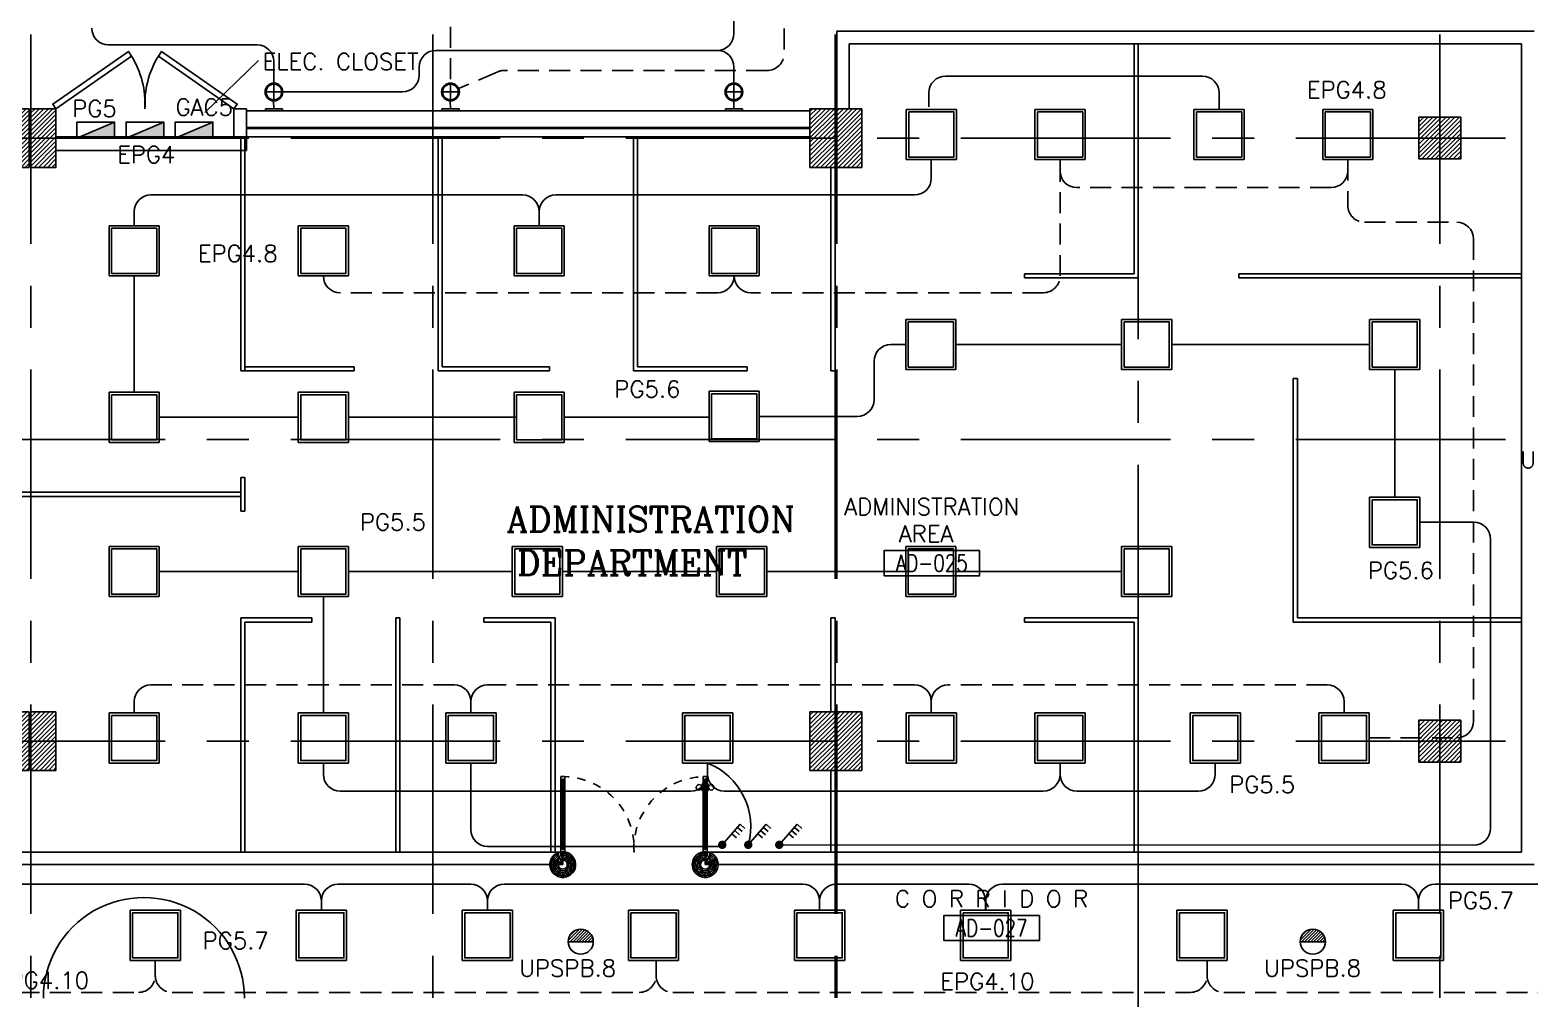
# Model space of a CAD drawing. Extents: x -0.4 to 93, y -13.2 to 77.1.
# Drawn here: x 38.64 to 56.55, y 9.88 to 21.44 of the extents above; entities that cross this region are included whole.
import ezdxf
from ezdxf.enums import TextEntityAlignment as Align

# ---------------------------------------------------------------- set-up
doc = ezdxf.new("R2010")
doc.units = 0
doc.header["$MEASUREMENT"] = 0
doc.linetypes.add('CENTERX2', pattern=[4, 2.5, -0.5, 0.5, -0.5])
doc.linetypes.add('HIDDEN', pattern=[0.375, 0.25, -0.125])
doc.layers.get('0').update_dxf_attribs({"linetype": 'CONTINUOUS'})
for name, color, linetype in [('AXES', 11, 'CENTERX2'), ('COL', 11, 'CONTINUOUS'), ('DOOR', 11, 'CONTINUOUS'), ('E-CLINE', 2, 'CONTINUOUS'), ('E-HLINE', 2, 'HIDDEN'), ('E-LITE', 4, 'CONTINUOUS'), ('E-PANELBX', 3, 'CONTINUOUS'), ('E-SWITCH', 4, 'CONTINUOUS'), ('E-TEXT', 4, 'CONTINUOUS'), ('E-TRXT', 4, 'CONTINUOUS'), ('EJ', 11, 'CONTINUOUS'), ('EL-LITE', 4, 'CONTINUOUS'), ('HAT', 11, 'CONTINUOUS'), ('PART', 11, 'CONTINUOUS'), ('RM-BOX', 11, 'CONTINUOUS'), ('RM-NAME', 11, 'CONTINUOUS'), ('RM-NO', 11, 'CONTINUOUS'), ('WALL', 11, 'CONTINUOUS')]:
    doc.layers.add(name, color=color, linetype=linetype)
doc.styles.add('ROMANC', font='romanc', dxfattribs={"height": 0.1})
doc.styles.add('ROMANS', font='ROMANS.shx', dxfattribs={"width": 0.6})

# ---------------------------------------------------------------- blocks, each defined once
blk = doc.blocks.new('A$C272A55A0')
at = {"layer": 'DOOR', "color": 0, "linetype": 'ByBlock'}
for p, q in [((0, 900), (0, 1050)), ((50, 1050), (0, 1050)), ((0, 900), (25, 900)), ((25, 950), (50, 950)), ((25, 900), (25, 950)), ((75, 900), (25, 900)), ((25, 850), (25, 900)), ((50, 950), (50, 1050)), ((75, 900), (75, 850)), ((1725, 900), (1775, 900)), ((1725, 900), (1725, 850)), ((1750, 950), (1750, 1050)), ((1750, 1050), (1800, 1050)), ((1775, 950), (1750, 950)), ((1775, 900), (1775, 950)), ((1800, 900), (1775, 900)), ((1775, 850), (1775, 900)), ((1800, 1050), (1800, 900)), ((42, 850), (25, 850)), ((58, 870), (42, 870)), ((42, 870), (42, 850)), ((58, 850), (58, 870)), ((75, 850), (58, 850)), ((1725, 850), (1742, 850)), ((1742, 870), (1758, 870)), ((1742, 850), (1742, 870)), ((1758, 870), (1758, 850)), ((1758, 850), (1775, 850)), ((25, 50), (42, 50)), ((25, 50), (25, 0)), ((25, 0), (75, 0)), ((75, 0), (25, 0)), ((42, 50), (42, 30)), ((42, 30), (58, 30)), ((58, 50), (75, 50)), ((58, 50), (58, 30)), ((75, 50), (75, 0)), ((1718, 160), (1709, 160)), ((1709, 95), (1709, 160)), ((1718, 95), (1709, 95)), ((1725, 173), (1718, 173)), ((1718, 173), (1718, 83)), ((1718, 95), (1718, 160)), ((1725, 83), (1718, 83)), ((1742, 50), (1725, 50)), ((1725, 50), (1725, 0)), ((1775, 0), (1725, 0)), ((1725, 0), (1775, 0)), ((1742, 50), (1742, 30)), ((1758, 30), (1742, 30)), ((1775, 50), (1758, 50)), ((1758, 50), (1758, 30)), ((1775, 173), (1782, 173)), ((1775, 83), (1782, 83)), ((1775, 50), (1775, 0)), ((1782, 173), (1782, 83)), ((1782, 160), (1791, 160)), ((1782, 95), (1782, 160)), ((1782, 95), (1791, 95)), ((1791, 95), (1791, 160))]:
    blk.add_line(p, q, dxfattribs=at)
at = {"layer": 'DOOR', "color": 9, "linetype": 'ByBlock'}
for p, q in [((50, 1050), (0, 1010)), ((50, 1050), (0, 937)), ((50, 1050), (37, 950)), ((1750, 1050), (1800, 1010)), ((1750, 1050), (1800, 937)), ((1750, 1050), (1763, 950))]:
    blk.add_line(p, q, dxfattribs=at)
at = {"layer": 'DOOR', "linetype": 'ByBlock'}
for p, q in [((25, 850), (25, 50)), ((42, 850), (42, 50)), ((58, 850), (58, 50)), ((75, 50), (75, 850)), ((1725, 50), (1725, 850)), ((1742, 850), (1742, 50)), ((1758, 850), (1758, 50)), ((1775, 850), (1775, 50))]:
    blk.add_line(p, q, dxfattribs=at)
at = {"layer": 'DOOR', "color": 0, "linetype": 'ByBlock'}
for centre in [(1676, 128), (1824, 128)]:
    blk.add_circle(centre, 32.4, dxfattribs=at)
at = {"layer": 'DOOR', "color": 9, "linetype": 'ByBlock'}
for centre, radius, start, end in [((50, 1050), 54.4, 203.2074, 270), ((50, 1050), 74.4, 227.7764, 270), ((50, 1050), 94.4, 238.0182, 270), ((50, 1050), 114, 244.0838, 257.3774), ((50, 1050), 134, 248.1598, 259.28), ((50, 1050), 154, 251.1053, 256.2858), ((50, 1050), 34.4, 180, 270), ((50, 1050), 14.4, 180, 270), ((1750, 1050), 14.4, 270, 0), ((1750, 1050), 34.4, 270, 0), ((1750, 1050), 54.4, 270, 336.7926), ((1750, 1050), 74.4, 270, 312.2236), ((1750, 1050), 94.4, 270, 301.9818), ((1750, 1050), 114, 282.6226, 295.9162), ((1750, 1050), 134, 280.72, 291.8402), ((1750, 1050), 154, 283.7142, 288.8947)]:
    blk.add_arc(centre, radius, start, end, dxfattribs=at)
at = {"layer": 'DOOR', "linetype": 'HIDDEN', "ltscale": 0.5}
for centre, start, end in [((50, 851), 268.3174, 3.2965), ((1750, 851), 176.7035, 271.6826)]:
    blk.add_arc(centre, 851, start, end, dxfattribs=at)
at = {"layer": 'WALL', "linetype": 'ByBlock'}
blk.add_line((1800, 900), (1800, 1050), dxfattribs=at)
blk = doc.blocks.new('RM1')
at = {"layer": 'RM-BOX'}
blk.add_lwpolyline([(570, -200), (-570, -200), (-570, -500), (570, -500)], close=True, dxfattribs=at)
at = {"layer": 'RM-NAME', "style": 'ROMANS'}
for tag, p in [('ROOMNAME1', (0, 324)), ('ROOMNAME2', (0, 0))]:
    blk.add_attdef(tag, text='', height=200, dxfattribs=at).set_placement(p, align=Align.MIDDLE)
at = {"layer": 'RM-NO', "style": 'ROMANS', "width": 0.8}
blk.add_attdef('ROOMNO', text='', height=200, dxfattribs=at).set_placement((0, -350), align=Align.MIDDLE)
blk = doc.blocks.new('COL50')
at = {"layer": 'COL'}
blk.add_lwpolyline([(-250, 250), (-250, -250), (250, -250), (250, 250)], close=True, dxfattribs=at)
blk = doc.blocks.new('*X84')
at = {"color": 0}
for p, q in [((227925, 17861), (228425, 18361)), ((227929, 17918), (228372, 18361)), ((227929, 17971), (228319, 18361)), ((227929, 18024), (228266, 18361)), ((227929, 18077), (228213, 18361)), ((227929, 18130), (228160, 18361)), ((227929, 18183), (228107, 18361)), ((227929, 18236), (228054, 18361)), ((227929, 18289), (228000, 18361)), ((227929, 18342), (227947, 18361)), ((227978, 17861), (228429, 18312)), ((228031, 17861), (228429, 18259)), ((228084, 17861), (228429, 18206)), ((228137, 17861), (228429, 18153)), ((228190, 17861), (228429, 18100)), ((228243, 17861), (228429, 18047)), ((228296, 17861), (228429, 17994)), ((228349, 17861), (228429, 17941)), ((228402, 17861), (228429, 17888))]:
    blk.add_line(p, q, dxfattribs=at)
blk = doc.blocks.new('*X91')
at = {"color": 0}
for p, q in [((227929, 25077), (228412, 25561)), ((227929, 25130), (228359, 25561)), ((227929, 25183), (228306, 25561)), ((227929, 25236), (228253, 25561)), ((227929, 25289), (228200, 25561)), ((227929, 25342), (228147, 25561)), ((227929, 25395), (228094, 25561)), ((227929, 25449), (228041, 25561)), ((227929, 25502), (227988, 25561)), ((227929, 25555), (227935, 25561)), ((227965, 25061), (228429, 25524)), ((228018, 25061), (228429, 25471)), ((228071, 25061), (228429, 25418)), ((228124, 25061), (228429, 25365)), ((228177, 25061), (228429, 25312)), ((228230, 25061), (228429, 25259)), ((228283, 25061), (228429, 25206)), ((228337, 25061), (228429, 25153)), ((228390, 25061), (228429, 25100))]:
    blk.add_line(p, q, dxfattribs=at)
blk = doc.blocks.new('C11')
at = {"layer": 'HAT'}
h = blk.add_hatch(dxfattribs=at)
h.set_pattern_fill('ANSI31', color=256, scale=300, style=0)
h.set_pattern_definition([(45, (-383765.23, -62181), (-26.5165043, 26.5165043), [])])
h.paths.add_polyline_path([(-20, 350), (-20, 700), (-320, 700), (-320, 350)])
h.paths.add_polyline_path([(-320, 0), (-20, 0), (-20, 350), (-320, 350)])
h = blk.add_hatch(dxfattribs=at)
h.set_pattern_fill('ANSI31', color=256, scale=300, style=0)
h.set_pattern_definition([(45, (-383445.23, -62181), (-26.5165043, 26.5165043), [])])
h.paths.add_polyline_path([(300, 350), (300, 700), (0, 700), (0, 350)])
h.paths.add_polyline_path([(0, 0), (300, 0), (300, 350), (0, 350)])
at = {"layer": 'COL'}
for points in [[(-20, 700), (-20, 0), (-320, 0), (-320, 700)], [(300, 700), (300, 0), (0, 0), (0, 700)]]:
    blk.add_lwpolyline(points, close=True, dxfattribs=at)
blk = doc.blocks.new('L42')
at = {"layer": 'E-LITE'}
for p, q in [((0.3, 0.3), (-0.3, 0.3)), ((-0.3, 0.3), (-0.3, -0.3)), ((0.3, -0.3), (0.3, 0.3)), ((-0.3, -0.3), (0.3, -0.3))]:
    blk.add_line(p, q, dxfattribs=at)
at = {"layer": 'E-LITE', "color": 8}
blk.add_lwpolyline([(-0.27, 0.27), (-0.27, -0.27), (0.27, -0.27), (0.27, 0.27)], close=True, dxfattribs=at)
blk = doc.blocks.new('GLOP')
at = {"layer": 'E-LITE', "color": 8}
for q in [(-187, 0), (0, 187), (187, 0), (0, -187)]:
    blk.add_line((0, 0), q, dxfattribs=at)
at = {"layer": 'E-LITE'}
blk.add_circle((0, 0), 212, dxfattribs=at)
at = {"layer": 'E-LITE', "color": 8}
blk.add_circle((0, 0), 187, dxfattribs=at)
blk = doc.blocks.new('DEC')
at = {"layer": 'E-CLINE', "color": 8}
for p, q in [((-25, 102), (0, 102)), ((-25, -102), (0, -102))]:
    blk.add_line(p, q, dxfattribs=at)
at = {"layer": 'E-LITE', "color": 8}
for q in [(-25, 102), (-25, -102)]:
    blk.add_line((-25, 0), q, dxfattribs=at)
at = {"layer": 'E-LITE'}
for p, q in [((0, 0), (0, 102)), ((0, 0), (0, -102)), ((-120, -3), (-25, -1))]:
    blk.add_line(p, q, dxfattribs=at)
at = {"layer": 'E-LITE', "xscale": 0.5, "yscale": 0.5, "zscale": 0.5}
blk.add_blockref('GLOP', (-225, 0), dxfattribs=at)
blk = doc.blocks.new('4G1W')
at = {"layer": 'E-SWITCH'}
for p, q in [((-325, 0), (-325, 75)), ((0, 0), (-325, 0)), ((-275, 0), (-275, 75)), ((-225, 0), (-225, 75)), ((-175, 0), (-175, 75))]:
    blk.add_line(p, q, dxfattribs=at)
at = {"layer": 'E-SWITCH', "const_width": 50}
blk.add_lwpolyline([(25, 0, 1), (-25, 0, 1)], format="xyb", close=True, dxfattribs=at)
blk = doc.blocks.new('E-PBX')
at = {"layer": 'E-PANELBX'}
h = blk.add_hatch(color=256, dxfattribs=at)
h.paths.add_polyline_path([(34, 190), (-225, 190), (34, 81)])
h.paths.add_polyline_path([(225, 190), (34, 190), (34, 81), (225, 0)])
blk.add_line((225, 0), (-225, 190), dxfattribs=at)
blk.add_lwpolyline([(-225, 190), (225, 190), (225, 0), (-225, 0)], close=True, dxfattribs=at)
blk = doc.blocks.new('EL')
at = {"layer": 'EL-LITE'}
h = blk.add_hatch(dxfattribs=at)
h.set_pattern_fill('ANSI31', color=4, scale=0.2, style=0)
h.set_pattern_definition([(45, (587.071197, 567.777136), (-0.0176776695, 0.0176776695), [])])
h.paths.add_polyline_path([(0.15, 0, 1), (-0.15, 0)])
at = {"layer": 'EL-LITE', "color": 4}
blk.add_line((-0.15, 0), (0.15, 0), dxfattribs=at)
blk.add_circle((0, 0), 0.15, dxfattribs=at)

msp = doc.modelspace()

# ---------------------------------------------------------------- linework, layer by layer
at = {"layer": 'AXES'}
for p, q in [((43.4495, -1.1143), (43.4495, 76.4248)), ((55.4695, -1.1143), (55.4695, 76.4248)), ((38.6495, -1.1143), (38.6495, 76.0748)), ((48.2495, -1.1143), (48.2495, 76.0748)), ((48.2695, -1.1143), (48.2695, 76.0748)), ((51.8695, 5.75), (51.8695, 64.57)), ((92.2523, 20.15), (22.4295, 20.15)), ((92.2523, 16.55), (22.4295, 16.55)), ((92.2523, 12.95), (22.4295, 12.95))]:
    msp.add_line(p, q, dxfattribs=at)
at = {"layer": 'DOOR', "ltscale": 0.5}
msp.add_arc((39.9989, 9.883), 1.1993, 359.96652, 180.03348, dxfattribs=at)
at = {"layer": 'E-CLINE', "color": 4}
for p, q in [((47.0428, 21.397), (47.0428, 22.4912)), ((41.3511, 21.2621), (39.5761, 21.2621)), ((43.4851, 21.197), (46.8428, 21.197)), ((41.5511, 20.8063), (41.5511, 21.0621)), ((43.2851, 20.9004), (43.2851, 20.997)), ((47.0428, 20.997), (47.0428, 20.8063)), ((49.569, 20.8895), (52.6343, 20.8895)), ((41.657, 20.7004), (43.0851, 20.7004)), ((49.369, 20.5218), (49.369, 20.6895)), ((49.369, 20.5218), (49.369, 20.6895)), ((52.8343, 20.6895), (52.8343, 20.4918)), ((49.399, 19.8918), (49.399, 19.6706)), ((50.9358, 19.7584), (50.9358, 19.8918)), ((54.3711, 19.7584), (54.3711, 19.8918)), ((40.0827, 19.4706), (44.5179, 19.4706)), ((44.9179, 19.4706), (49.199, 19.4706)), ((39.8827, 19.1029), (39.8827, 19.2706)), ((44.7179, 19.1029), (44.7179, 19.2706)), ((44.7179, 19.1029), (44.7179, 19.2706)), ((39.8827, 18.5029), (39.8827, 17.1154)), ((49.0933, 17.6849), (48.9153, 17.6849)), ((51.6698, 17.6849), (49.6933, 17.6849)), ((54.6305, 17.6849), (52.2698, 17.6849)), ((48.7153, 17.4849), (48.7153, 17.0266)), ((54.9305, 15.8618), (54.9305, 17.3849)), ((40.1827, 16.8154), (41.8414, 16.8154)), ((42.4414, 16.8154), (44.4479, 16.8154)), ((45.0179, 16.8154), (46.7458, 16.8154)), ((47.3458, 16.8266), (48.5153, 16.8266)), ((55.2305, 15.5618), (55.8755, 15.5618)), ((56.0755, 15.3618), (56.0755, 11.9088)), ((40.1827, 14.9746), (41.8414, 14.9746)), ((42.4414, 14.9746), (44.3953, 14.9746)), ((44.9953, 14.9746), (46.8362, 14.9746)), ((47.4362, 14.9746), (49.1233, 14.9746)), ((49.6933, 14.9746), (51.6698, 14.9746)), ((42.1414, 13.2871), (42.1414, 14.6746)), ((39.8827, 13.2871), (39.8827, 13.4205)), ((43.9029, 13.2871), (43.9029, 13.4205)), ((43.9029, 13.2871), (43.9029, 13.4205)), ((49.399, 13.2871), (49.399, 13.4205)), ((49.399, 13.2871), (49.399, 13.4205)), ((54.3259, 13.4205), (54.3259, 13.2871)), ((42.1414, 12.5536), (42.1414, 12.6871)), ((42.1414, 12.5536), (42.1414, 12.6871)), ((43.9029, 12.6871), (43.9029, 11.8922)), ((46.728, 12.5536), (46.728, 12.6871)), ((46.728, 12.5536), (46.728, 12.6871)), ((50.9358, 12.5536), (50.9358, 12.6871)), ((50.9358, 12.5536), (50.9358, 12.6871)), ((52.7891, 12.5536), (52.7891, 12.6871)), ((46.528, 12.3536), (42.3414, 12.3536)), ((50.7358, 12.3536), (46.928, 12.3536)), ((52.5891, 12.3536), (51.1358, 12.3536)), ((46.8808, 11.6922), (44.1029, 11.6922)), ((47.6089, 11.7115), (55.8755, 11.7088)), ((38.3521, 11.2408), (41.9174, 11.2408)), ((41.9174, 11.2408), (41.305, 11.2408)), ((43.9, 11.2408), (42.3174, 11.2408)), ((44.1, 10.93), (44.1, 11.1106)), ((47.8653, 11.2408), (44.3, 11.2408)), ((48.0653, 10.93), (48.0653, 11.1106)), ((49.8471, 11.2408), (48.2653, 11.2408)), ((55.0133, 11.2408), (50.248, 11.2408)), ((57.1786, 11.2408), (55.4133, 11.2408)), ((42.1174, 10.93), (42.1174, 11.0408)), ((44.1, 10.93), (44.1, 11.0408)), ((44.1, 10.93), (44.1, 11.0408)), ((48.0653, 10.93), (48.0653, 11.0408)), ((48.0653, 10.93), (48.0653, 11.0408)), ((50.0471, 10.93), (50.0471, 11.0408)), ((50.048, 10.93), (50.048, 11.0408)), ((50.048, 10.93), (50.048, 11.0408)), ((55.2133, 10.93), (55.2133, 11.0408)), ((55.2133, 10.93), (55.2133, 11.0408)), ((40.1347, 10.33), (40.1347, 10.1367)), ((46.1127, 10.33), (46.1127, 10.1367)), ((52.6907, 10.33), (52.6907, 10.1367))]:
    msp.add_line(p, q, dxfattribs=at)
at = {"layer": 'E-CLINE'}
msp.add_line((43.6589, 20.165), (43.6589, 20.15), dxfattribs=at)
at = {"layer": 'E-CLINE', "color": 4}
for centre, radius, start, end in [((39.5761, 21.4621), 0.2, 180, 270), ((46.8428, 21.397), 0.2, 270, 0), ((41.3511, 21.0621), 0.2, 360, 90), ((43.4851, 20.997), 0.2, 90, 180), ((46.8428, 20.997), 0.2, 0, 90), ((43.0851, 20.9004), 0.2, 270, 0), ((49.569, 20.6895), 0.2, 90, 180), ((52.6343, 20.6895), 0.2, 0, 90), ((51.1358, 19.7584), 0.2, 180, 270), ((54.1711, 19.7584), 0.2, 270, 0), ((49.199, 19.6706), 0.2, 270, 0), ((40.0827, 19.2706), 0.2, 90, 180), ((44.5179, 19.2706), 0.2, 0, 90), ((44.9179, 19.2706), 0.2, 90, 180), ((55.6719, 18.9449), 0.2, 0, 90), ((42.3414, 18.5029), 0.2, 180, 270), ((46.8458, 18.5029), 0.2, 270, 0), ((47.2458, 18.5029), 0.2, 180, 270), ((48.9153, 17.4849), 0.2, 90, 180), ((48.5153, 17.0266), 0.2, 270, 0), ((55.8755, 15.3618), 0.2, 0, 90), ((40.0827, 13.4205), 0.2, 90, 180), ((43.7029, 13.4205), 0.2, 0, 90), ((44.1029, 13.4205), 0.2, 90, 180), ((49.199, 13.4205), 0.2, 0, 90), ((49.599, 13.4205), 0.2, 90, 180), ((54.1259, 13.4205), 0.2, 0, 90), ((55.6719, 13.1871), 0.2, 270, 0), ((42.3414, 12.5536), 0.2, 180, 270), ((46.528, 12.5536), 0.2, 270, 0), ((46.4269, 11.9284), 0.8162, 344.58063, 68.35236), ((46.928, 12.5536), 0.2, 180, 270), ((50.7358, 12.5536), 0.2, 270, 0), ((51.1358, 12.5536), 0.2, 180, 270), ((52.5891, 12.5536), 0.2, 270, 0), ((44.1029, 11.8922), 0.2, 180, 270), ((55.8755, 11.9088), 0.2, 270, 0), ((41.9174, 11.0408), 0.2, 0, 90), ((42.3174, 11.0408), 0.2, 90, 180), ((43.9, 11.0408), 0.2, 0, 90), ((44.3, 11.0408), 0.2, 90, 180), ((47.8653, 11.0408), 0.2, 0, 90), ((48.2653, 11.0408), 0.2, 90, 180), ((49.8471, 11.0408), 0.2, 0, 90), ((50.248, 11.0408), 0.2, 90, 180), ((55.0133, 11.0408), 0.2, 0, 90), ((55.4133, 11.0408), 0.2, 90, 180)]:
    msp.add_arc(centre, radius, start, end, dxfattribs=at)
at = {"layer": 'E-HLINE', "color": 4}
for p, q in [((43.6589, 21.8518), (43.6589, 20.8063)), ((47.6405, 21.833), (47.6405, 21.157)), ((46.588, 20.957), (44.3009, 20.957)), ((47.4405, 20.957), (46.588, 20.957)), ((44.2224, 20.941), (43.7563, 20.742)), ((50.9358, 18.5029), (50.9358, 19.8918)), ((54.3711, 19.8918), (54.3711, 19.3449)), ((54.1711, 19.5584), (51.1358, 19.5584)), ((54.5711, 19.1449), (55.6719, 19.1449)), ((55.8719, 18.9449), (55.8719, 13.1871)), ((46.8458, 18.3029), (42.3414, 18.3029)), ((50.7358, 18.3029), (47.2458, 18.3029)), ((40.0827, 13.6205), (43.7029, 13.6205)), ((49.199, 13.6205), (44.1029, 13.6205)), ((54.1259, 13.6205), (49.599, 13.6205)), ((54.6259, 12.9871), (55.6719, 12.9871)), ((37.7521, 9.9494), (39.9351, 9.9494)), ((40.3351, 9.9494), (45.9131, 9.9494)), ((46.3131, 9.9494), (52.4911, 9.9494)), ((52.8911, 9.9494), (57.7198, 9.9494))]:
    msp.add_line(p, q, dxfattribs=at)
for centre, start, end in [((47.4405, 21.157), 270, 0), ((44.3009, 20.757), 90, 113.11537), ((54.5711, 19.3449), 180, 270), ((50.7358, 18.5029), 270, 0), ((39.9351, 10.1494), 270, 0), ((40.3351, 10.1494), 180, 270), ((45.9131, 10.1494), 270, 0), ((46.3131, 10.1494), 180, 270), ((52.4911, 10.1494), 270, 0), ((52.8911, 10.1494), 180, 270)]:
    msp.add_arc(centre, 0.2, start, end, dxfattribs=at)
at = {"layer": 'HAT'}
msp.add_line((40.7286, 20.4542), (41.3654, 21.0745), dxfattribs=at)
at = {"layer": 'PART'}
for p, q in [((51.8195, 18.53), (51.8195, 21.275)), ((51.8695, 18.48), (51.8695, 21.275)), ((41.1545, 20.165), (41.1545, 17.37)), ((41.2045, 20.165), (41.2045, 17.37)), ((43.5112, 17.37), (43.5112, 20.165)), ((43.5612, 17.42), (43.5612, 20.165)), ((45.8429, 17.37), (45.8429, 20.165)), ((45.8929, 17.42), (45.8929, 20.165)), ((48.1995, 19.8), (48.1995, 17.37)), ((48.2495, 19.8), (48.2495, 17.37)), ((51.8195, 18.53), (50.5129, 18.53)), ((50.5129, 18.53), (50.5129, 18.48)), ((51.8695, 18.48), (50.5129, 18.48)), ((56.4445, 18.53), (53.0695, 18.53)), ((53.0695, 18.53), (53.0695, 18.48)), ((56.4445, 18.48), (53.0695, 18.48)), ((41.1545, 17.37), (42.5112, 17.37)), ((41.2045, 17.42), (42.5112, 17.42)), ((42.5112, 17.37), (42.5112, 17.42)), ((43.5112, 17.37), (44.8429, 17.37)), ((43.5612, 17.42), (44.8429, 17.42)), ((44.8429, 17.37), (44.8429, 17.42)), ((45.8429, 17.37), (47.1995, 17.37)), ((45.8929, 17.42), (47.1995, 17.42)), ((47.1995, 17.42), (47.1995, 17.37)), ((48.1995, 17.37), (48.2495, 17.37)), ((53.7195, 17.28), (53.7695, 17.28)), ((53.7195, 17.28), (53.7195, 14.37)), ((53.7695, 17.28), (53.7695, 14.42)), ((41.2045, 16.095), (41.1545, 16.095)), ((41.1545, 16.095), (41.1545, 15.695)), ((41.2045, 16.095), (41.2045, 15.695)), ((41.1545, 15.92), (38.4795, 15.92)), ((41.1545, 15.87), (38.4795, 15.87)), ((41.2045, 15.695), (41.1545, 15.695)), ((41.1545, 14.42), (41.1545, 11.625)), ((41.1545, 14.42), (42.0058, 14.42)), ((41.2045, 14.37), (41.2045, 11.625)), ((41.2045, 14.37), (42.0058, 14.37)), ((42.0058, 14.42), (42.0058, 14.37)), ((43.0058, 14.42), (43.0058, 11.625)), ((43.0058, 14.42), (43.0558, 14.42)), ((43.0558, 14.42), (43.0558, 11.625)), ((44.0558, 14.42), (44.0558, 14.37)), ((44.0558, 14.42), (44.9071, 14.42)), ((44.0558, 14.37), (44.8571, 14.37)), ((44.8571, 14.37), (44.8571, 11.625)), ((44.9071, 14.42), (44.9071, 11.625)), ((48.1995, 14.42), (48.2495, 14.42)), ((48.1995, 13.3), (48.1995, 14.42)), ((48.2495, 13.3), (48.2495, 14.42)), ((51.8695, 14.42), (50.5129, 14.42)), ((50.5129, 14.37), (50.5129, 14.42)), ((51.8195, 14.37), (50.5129, 14.37)), ((51.8195, 14.37), (51.8195, 11.625)), ((51.8695, 14.42), (51.8695, 11.625)), ((56.4445, 14.37), (53.7195, 14.37)), ((56.4445, 14.42), (53.7695, 14.42)), ((48.1995, 11.625), (48.1995, 12.6)), ((48.2495, 11.625), (48.2495, 12.6))]:
    msp.add_line(p, q, dxfattribs=at)
at = {"layer": 'WALL'}
for p, q in [((48.2695, 20.4), (48.2695, 21.425)), ((48.2695, 21.425), (56.5945, 21.425)), ((48.4195, 20.5), (48.4195, 21.275)), ((48.4195, 21.275), (56.4445, 21.275)), ((56.4445, 21.275), (56.4445, 11.625)), ((41.0745, 20.5), (41.0745, 20.15)), ((41.0745, 20.5), (41.2245, 20.5)), ((41.2245, 20.5), (41.2245, 20)), ((41.2245, 20.475), (47.9495, 20.475)), ((41.2245, 20.275), (47.9495, 20.275)), ((41.2245, 20.265), (47.9495, 20.265)), ((38.9495, 20.165), (47.9495, 20.165)), ((38.9495, 20.15), (41.0745, 20.15)), ((38.9495, 20), (41.2245, 20)), ((38.3295, 11.475), (44.9495, 11.475)), ((38.4795, 11.625), (44.9495, 11.625)), ((44.9495, 11.625), (44.9495, 11.475)), ((46.7495, 11.625), (56.4445, 11.625)), ((46.7495, 11.625), (46.7495, 11.475)), ((46.7495, 11.475), (56.5945, 11.475))]:
    msp.add_line(p, q, dxfattribs=at)
for points in [[(38.9495, 20.5), (38.9111, 20.5551), (39.8138, 21.1842), (39.8523, 21.129)], [(41.0745, 20.5), (41.113, 20.5551), (40.2103, 21.1842), (40.1718, 21.129)]]:
    msp.add_lwpolyline(points, close=True, dxfattribs=at)
for centre, start, end in [((38.9111, 20.5551), 357.13243, 31.37409), ((41.113, 20.5551), 148.62591, 182.86757)]:
    msp.add_arc(centre, 1.1023, start, end, dxfattribs=at)

# ---------------------------------------------------------------- block references
at = {"layer": 'COL', "xscale": -0.001000000047497451, "yscale": 0.0009999999892897904, "zscale": 0.001}
for p in [(55.4695, 20.15), (55.4695, 12.95)]:
    msp.add_blockref('COL50', p, dxfattribs=at)
at = {"layer": 'DOOR', "color": 0, "xscale": -0.001000000047497451, "yscale": 0.0009999999892897904, "zscale": 0.001, "rotation": 180}
msp.add_blockref('A$C272A55A0', (44.9495, 12.5254), dxfattribs=at)
at = {"layer": 'E-CLINE', "color": 4, "xscale": 0.001, "yscale": 0.001, "zscale": 0.001, "rotation": 228.9354388183311}
for p in [(46.9037, 11.7114), (47.2138, 11.7114), (47.5839, 11.7114)]:
    msp.add_blockref('4G1W', p, dxfattribs=at)
at = {"layer": 'E-LITE', "color": 4, "xscale": 0.0009999999892897904, "yscale": 0.0009999999892897904, "zscale": 0.001, "rotation": 270}
for p in [(41.5511, 20.475), (43.6589, 20.475), (47.0428, 20.475)]:
    msp.add_blockref('DEC', p, dxfattribs=at)
at = {"layer": 'E-LITE', "color": 4}
for p in [(49.399, 20.1918), (50.9358, 20.1918), (52.8343, 20.1918), (54.3711, 20.1918), (49.3933, 17.6849), (51.9698, 17.6849), (54.9305, 17.6849), (54.9305, 15.5618), (39.8827, 14.9746), (42.1414, 14.9746), (44.6953, 14.9746), (47.1362, 14.9746), (49.3933, 14.9746), (51.9698, 14.9746), (39.8827, 12.9871), (42.1414, 12.9871), (43.9029, 12.9871), (46.728, 12.9871), (49.399, 12.9871), (50.9358, 12.9871), (52.7891, 12.9871), (54.3259, 12.9871), (40.1347, 10.63), (42.1174, 10.63), (44.1, 10.63), (46.0827, 10.63), (48.0653, 10.63), (50.048, 10.63), (52.6307, 10.63), (55.2133, 10.63)]:
    msp.add_blockref('L42', p, dxfattribs=at)
at = {"layer": 'E-LITE', "color": 4, "xscale": -1, "rotation": 180}
for p in [(39.8827, 18.8029), (42.1414, 18.8029), (44.7179, 18.8029), (47.0458, 18.8029), (39.8827, 16.8154), (42.1414, 16.8154), (44.7179, 16.8154), (47.0458, 16.8266)]:
    msp.add_blockref('L42', p, dxfattribs=at)
at = {"layer": 'E-LITE'}
for p in [(45.2142, 10.5547), (53.9535, 10.5547)]:
    msp.add_blockref('EL', p, dxfattribs=at)
at = {"layer": 'E-PANELBX', "xscale": -0.0009999999892897904, "yscale": 0.0009999999892897904, "zscale": 0.001, "rotation": 180}
for p in [(39.4252, 20.34), (40.012, 20.34), (40.5989, 20.34)]:
    msp.add_blockref('E-PBX', p, dxfattribs=at)
at = {"layer": 'EJ', "color": 2, "linetype": 'ByBlock', "xscale": 0.001000000047497451, "yscale": 0.0009999999892897904, "zscale": 0.001}
for p in [(38.6495, 19.8), (48.2695, 19.8), (38.6495, 12.6), (48.2695, 12.6)]:
    msp.add_blockref('C11', p, dxfattribs=at)
at = {"layer": 'HAT', "xscale": 0.001000000047497451, "yscale": 0.0009999999892897904, "zscale": 0.001}
for name in ['*X91', '*X84']:
    msp.add_blockref(name, (-172.709, -5.161), dxfattribs=at)
msp.add_blockref('RM1', (49.4055, 15.4247), dxfattribs=at).add_auto_attribs({'ROOMNO': 'AD-025', 'ROOMNAME2': 'AREA ', 'ROOMNAME1': 'ADMINISTRATION'})
at = {"layer": 'WALL', "xscale": 0.001000000047497451, "yscale": 0.0009999999892897904, "zscale": 0.001}
msp.add_blockref('RM1', (50.1188, 11.0678), dxfattribs=at).add_auto_attribs({'ROOMNO': 'AD-027', 'ROOMNAME2': 'C O R R I D O R'})

# ---------------------------------------------------------------- texts
at = {"layer": 'E-HLINE', "color": 4, "style": 'ROMANS'}
for s, p in [('PG5', (39.144, 20.4017)), ('GAC5', (40.3767, 20.4177)), ('EPG4', (39.6804, 19.8519))]:
    msp.add_text(s, height=0.2, dxfattribs=at).set_placement(p)
at = {"layer": 'E-TEXT', "color": 4, "style": 'ROMANS'}
for s, p in [('EPG4.8', (53.8825, 20.6254)), ('EPG4.8', (40.644, 18.671)), ('PG5.6', (45.6157, 17.0528)), ('PG5.5', (42.5779, 15.4648)), ('PG5.6', (54.6095, 14.888)), ('PG5.5', (52.9542, 12.3308)), ('PG5.7', (55.5651, 10.9472)), ('PG5.7', (40.7013, 10.4664)), ('EPG4.10', (38.2217, 9.9936)), ('EPG4.10', (49.5079, 9.9806))]:
    msp.add_text(s, height=0.2, dxfattribs=at).set_placement(p)
at = {"layer": 'E-TRXT', "color": 4, "style": 'ROMANS'}
for p in [(56.4295, 16.209), (44.4791, 10.1394), (53.3714, 10.1394)]:
    msp.add_text('UPSPB.8', height=0.2, dxfattribs=at).set_placement(p)
at = {"layer": 'HAT', "style": 'ROMANS'}
msp.add_text('ELEC. CLOSET', height=0.2, dxfattribs=at).set_placement((41.4182, 20.9626))
at = {"layer": 'RM-NAME', "style": 'ROMANC'}
for s, p in [('ADMINISTRATION', (46.0499, 15.599)), ('DEPARTMENT', (45.8273, 15.079))]:
    msp.add_text(s, height=0.3, dxfattribs=at).set_placement(p, align=Align.MIDDLE)

doc.saveas('drawing.dxf')
